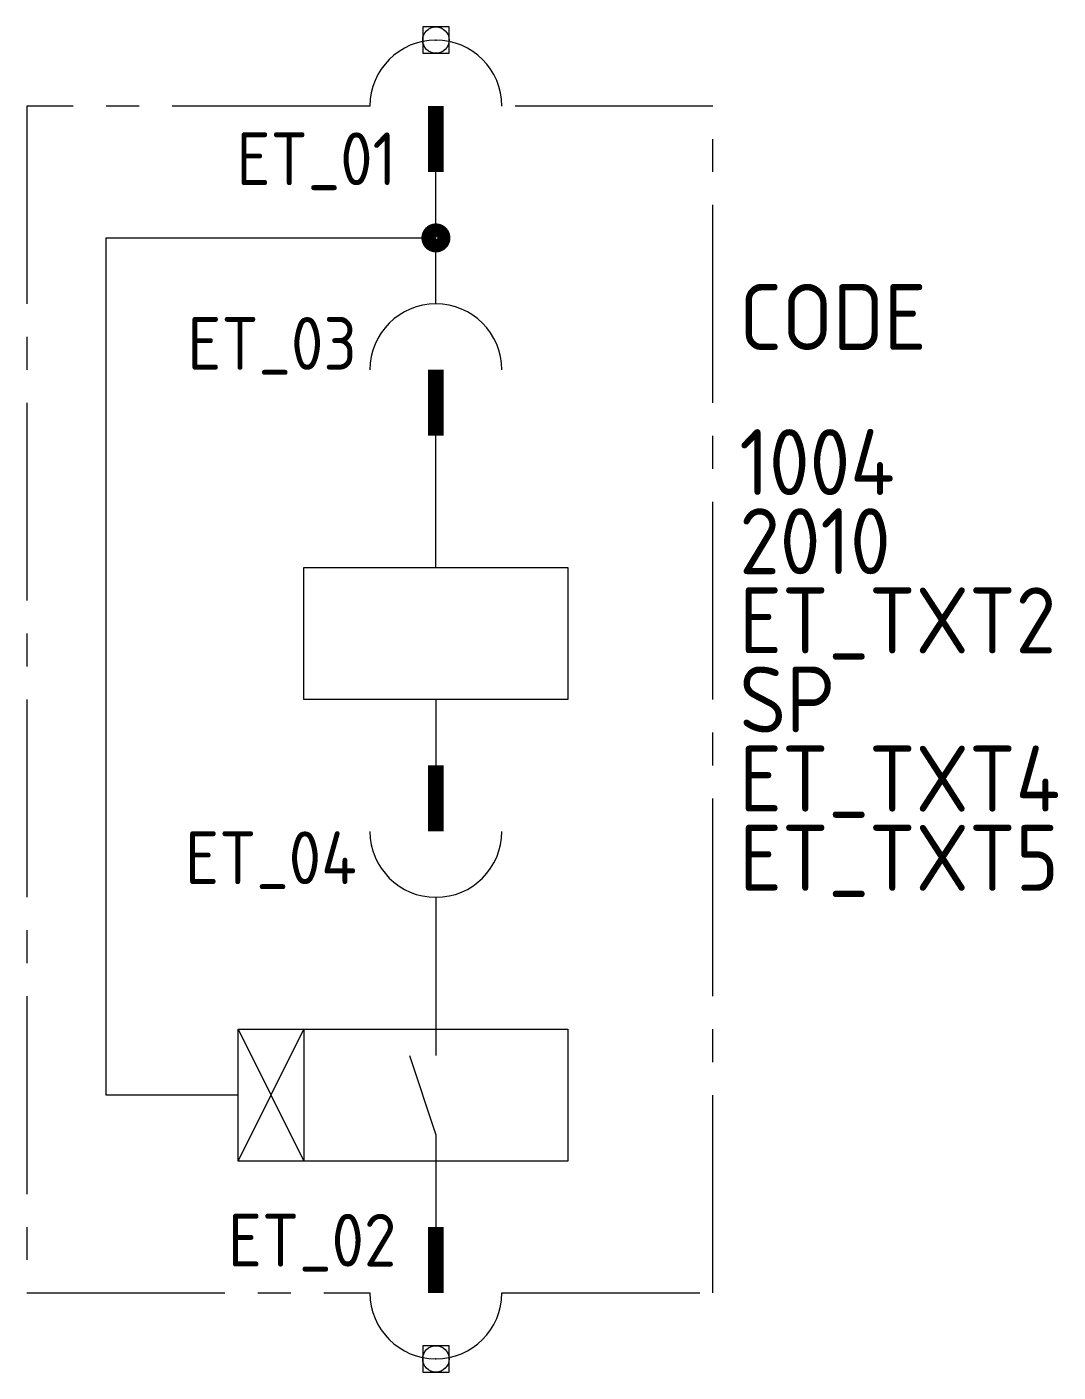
# Model space of a CAD drawing. Extents: x -15.5 to 23.6, y -25.5 to 25.5.
import ezdxf
from ezdxf.enums import TextEntityAlignment as Align

# ---------------------------------------------------------------- set-up
doc = ezdxf.new("R2010")
doc.units = 0
doc.header["$LTSCALE"] = 10
doc.header["$MEASUREMENT"] = 0
doc.header["$PDMODE"] = 96
doc.header["$PDSIZE"] = 1
doc.linetypes.add('CENTER2', pattern=[1.125, 0.75, -0.125, 0.125, -0.125])
doc.layers.get('0').update_dxf_attribs({"linetype": 'CONTINUOUS'})
for name, color, linetype in [('250', 6, 'CONTINUOUS'), ('C', 7, 'CONTINUOUS'), ('TKST2', 1, 'CONTINUOUS'), ('TKST3', 3, 'CONTINUOUS')]:
    doc.layers.add(name, color=color, linetype=linetype)
doc.styles.get("Standard").update_dxf_attribs({"font": 'ISO8'})

msp = doc.modelspace()

# ---------------------------------------------------------------- linework, layer by layer
for points, format in [([(2.5, 22.5, 1), (-2.5, 22.5)], "xyb"), ([(0, 20, 0.6, 0.6, 0), (0, 22.5, 0.6, 0.6, 0)], "xyseb"), ([(2.5, 12.5, 1), (-2.5, 12.5)], "xyb"), ([(0, 10, 0.6, 0.6, 0), (0, 12.5, 0.6, 0.6, 0)], "xyseb"), ([(0, -2.5, 0.6, 0.6, 0), (0, -5, 0.6, 0.6, 0)], "xyseb"), ([(-2.5, -5, 1), (2.5, -5)], "xyb"), ([(0, -20, 0.6, 0.6, 0), (0, -22.5, 0.6, 0.6, 0)], "xyseb"), ([(-2.5, -22.5, 1), (2.5, -22.5)], "xyb")]:
    msp.add_lwpolyline(points, format=format)
at = {"linetype": 'CENTER2'}
for points in [[(-2.5, 22.5), (-15.5, 22.5), (-15.5, -22.5), (-2.5, -22.5)], [(2.5, -22.5), (10.5, -22.5), (10.5, 22.5), (2.5, 22.5)]]:
    msp.add_lwpolyline(points, dxfattribs=at)
for points in [[(0, 15), (0, 20)], [(-7.5, -15), (-12.5, -15), (-12.5, 17.5), (0, 17.5)], [(0, 5), (0, 10)], [(0, 0), (0, -2.5)], [(0, -7.5), (0, -13.5)], [(-7.5, -12.5), (-5, -17.5)], [(-7.5, -17.5), (-5, -12.5)], [(-5, -12.5), (-5, -17.5)], [(-1, -13.5), (0, -16.5), (0, -20)]]:
    msp.add_lwpolyline(points)
msp.add_lwpolyline([(0.3, 17.5, 0.5, 0.5, 1), (-0.3, 17.5, 0.5, 0.5, 1)], format="xyseb", close=True)
for points in [[(-5, 0), (-5, 5), (5, 5), (5, 0)], [(-7.5, -17.5), (-7.5, -12.5), (5, -12.5), (5, -17.5)]]:
    msp.add_lwpolyline(points, close=True)
at = {"layer": 'C', "color": 1}
msp.add_point((0, 25), dxfattribs=at)
at = {"layer": 'C', "color": 2}
msp.add_point((0, -25), dxfattribs=at)

# ---------------------------------------------------------------- texts
at = {"layer": '250'}
for tag, p, s in [('1004', (11.5, 7.75), 'mat'), ('2010', (11.5, 4.75), 'mat'), ('ET_TXT2', (11.5, 1.75), 'VOET CS-11'), ('SP', (11.5, -1.25), '23309950'), ('ET_TXT4', (11.5, -4.25), 'KLEMVEER S3-CT'), ('ET_TXT5', (11.5, -7.25), '23328936')]:
    msp.add_attdef(tag, p, s, height=2.5, dxfattribs=at)
at = {"layer": 'TKST2'}
for tag, text, p in [('ET_01', '2', (-1.5, 21.5)), ('ET_03', '2', (-3, 14.5)), ('ET_04', '10', (-3, -5))]:
    msp.add_attdef(tag, text=text, height=2, dxfattribs=at).set_placement(p, align=Align.TOP_RIGHT)
msp.add_attdef('ET_02', text='10', height=2, dxfattribs=at).set_placement((-1.5, -21.5), align=Align.RIGHT)
at = {"layer": 'TKST3'}
msp.add_attdef('CODE', (11.5, 13.25), '-K', height=2.5, dxfattribs=at)

doc.saveas('drawing.dxf')
